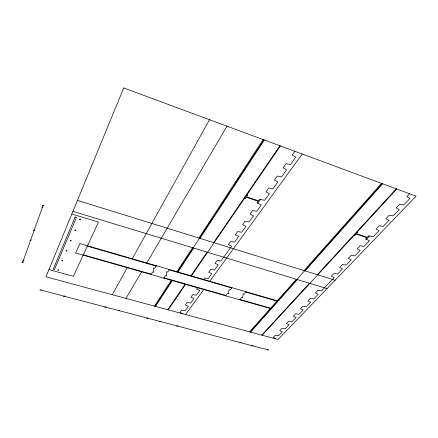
<?xml version="1.0" encoding="UTF-8"?>
<svg xmlns="http://www.w3.org/2000/svg" width="438" height="438" viewBox="0 0 438 438"><rect width="100%" height="100%" fill="white"/><g stroke="black" fill="none" stroke-linecap="round" stroke-linejoin="round"><path stroke-width="0.66" d="M22.666 262.4L43.094 205.334M112.287 294.714L127.266 267.744M132.265 258.743L209.506 119.705M125.974 298.415L141.567 271.817M146.768 262.953L226.983 126.177M150.995 274.506L152.534 271.976L153.711 272.31L153.568 267.974L154.756 268.313L156.328 265.724M163.817 278.163L165.405 275.661L166.571 275.995L166.533 271.713L167.699 272.053L169.325 269.49M154.477 306.118L171.324 280.298M176.93 271.697L192.572 247.727M198.901 238.02L263.139 139.558M155.03 306.266L171.899 280.462M177.516 271.867L263.835 139.815M155.441 306.376L172.326 280.583M177.954 271.993L193.629 248.05M199.974 238.354L264.355 140.007M167.759 309.704L185.17 284.246M190.968 275.77L207.119 252.151M213.656 242.592L279.877 145.75M168.17 309.819L185.597 284.366M191.401 275.896L280.391 145.942M197.615 287.793L196.64 289.162L199.744 290.454L196.35 295.168L192.791 294.566L190.897 297.227L193.963 298.481L190.672 303.047L187.163 302.466L185.329 305.045L188.362 306.261L185.17 310.69L181.71 310.12L179.925 312.623L182.925 313.805M203.577 279.428L204.59 278.004L208.253 278.639L211.872 273.619L208.696 272.244L210.782 269.315L214.5 269.972L218.234 264.782L215.02 263.364L217.177 260.336L220.949 261.015L231.62 246.2L228.324 244.689L230.634 241.447L234.522 242.17L238.661 236.421L235.326 234.861L237.719 231.505L241.666 232.249L245.948 226.304L242.581 224.683L245.056 221.206L249.063 221.978L253.503 215.814L250.093 214.133L252.66 210.536L256.734 211.33L261.338 204.935L257.046 202.92L258.212 201.277L246.293 197.253L245.154 198.912L244.311 198.628M257.883 203.199L260.544 199.465L264.689 200.286L269.463 193.656L265.965 191.855L268.729 187.979L272.94 188.827L277.9 181.94L274.358 180.073L277.232 176.043L281.514 176.93L286.666 169.774L283.079 167.831L286.063 163.648L290.416 164.562L295.776 157.122L292.146 155.107L294.862 151.296M185.602 314.528L203.763 289.545M209.802 281.229L302.247 154.028M225.625 295.776L227.448 293.433L228.543 293.745L228.981 289.732L230.081 290.049L231.948 287.651M239.696 299.789L241.568 297.479L242.647 297.785L243.194 293.832L244.278 294.144L246.194 291.785M249.682 331.845L296.356 279.28M304.071 270.596L381.531 183.374M250.18 331.982L382.144 183.599M250.558 332.081L297.309 279.57M305.034 270.898L382.604 183.768M261.776 335.114L309.463 283.266M317.336 274.708L396.313 188.844M262.143 335.212L396.768 189.013M409.568 193.749L406.842 196.624L409.941 198.409L403.661 204.973L399.691 204.163L396.182 207.858L399.253 209.578L393.198 215.907L389.289 215.124L385.905 218.688L388.955 220.347L383.113 226.451L379.259 225.69L375.996 229.129L379.018 230.738L373.379 236.629L369.584 235.89L366.245 239.411L365.5 239.159L366.88 237.703L356.236 234.106L354.879 235.578L354.123 235.326M275.59 338.848L275.858 338.563L273.186 337.49L275.338 335.218L278.563 335.738L282.4 331.725L279.707 330.619L281.924 328.281L285.187 328.812L289.14 324.678L286.419 323.54L288.702 321.136L292.009 321.684L296.083 317.424L293.334 316.252L295.688 313.772L299.039 314.336L303.238 309.945L300.463 308.741L302.888 306.184L306.282 306.764L310.613 302.236L307.81 300.994L310.312 298.36L313.75 298.957L318.218 294.287L315.393 293.006L317.972 290.285L321.459 290.898L334.178 277.604L331.298 276.241L334.046 273.345L337.632 273.991L342.549 268.85L339.642 267.443L342.489 264.448L346.124 265.116L351.205 259.805L348.27 258.349L351.216 255.25L354.9 255.945L360.162 250.443L357.194 248.943L360.239 245.74L363.983 246.452L369.426 240.763L366.431 239.214M42.24 205.581L43.953 205.088M41.588 207.404L43.296 206.911M33.343 230.519L34.98 230.07M29.817 240.413L31.416 239.975M22.437 261.097L23.975 260.698M21.9 262.597L23.433 262.198M39.82 290.142L41.292 289.781M63.439 296.362L64.912 296.006M104.693 307.224L106.166 306.885M118.096 310.756L119.569 310.422M146.56 318.251L148.039 317.928M159.443 321.645L160.921 321.328M176.536 326.146L178.014 325.834M239.914 342.839L241.393 342.549M251.669 345.932L253.142 345.648M267.279 350.044L268.751 349.759M40.553 289.961L268.012 349.902M48.941 269.594L73.387 276.29L98.473 222.093L71.816 214.029M83.34 254.785L151.214 274.144M164.042 277.807L225.882 295.442M239.964 299.461L270.662 308.215M270.383 308.533L75.632 253.027L79.869 243.55L277.254 300.791M87.332 246.167L156.103 266.096M169.095 269.857L231.68 287.996M245.921 292.124L276.964 301.12M72.922 211.351L327.055 288.615M77.427 200.39L335.136 280.221M357.222 231.959L357.977 232.217L356.609 233.7L367.258 237.303L368.643 235.836L369.393 236.093M246.906 194.839L247.755 195.129L246.605 196.799L258.535 200.828L259.707 199.18L260.544 199.465M61.9 260.577C63.088 261.847 62.952 259.559 61.9 260.577M66.083 250.815C67.08 252.14 67.441 249.841 66.089 250.793M70.419 240.703C71.597 242.061 71.564 239.641 70.419 240.681M57.865 269.978C58.862 271.237 59.125 269.107 57.871 269.956M123.719 87.956L45.974 276.794L278.031 339.505L416.1 196.169L123.719 87.956M75.117 217.013L53.255 269.151L54.487 269.49L76.458 217.418L75.117 217.013M79.76 219.657A0.558 0.378 11.3 0 0 80.674 219.553A0.558 0.378 11.3 0 0 79.957 219.038A0.558 0.378 11.3 0 0 79.76 219.657M75.095 230.53A0.547 0.361 11.2 0 0 75.988 230.426A0.547 0.361 11.2 0 0 75.281 229.928A0.547 0.361 11.2 0 0 75.095 230.53"/></g></svg>
